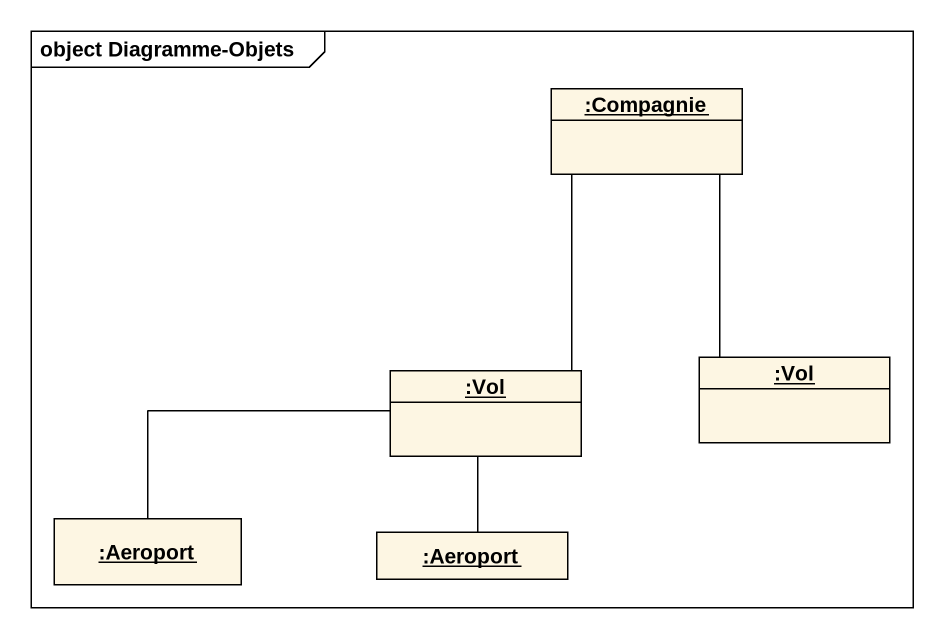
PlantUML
@startuml
mainframe object Diagramme-Objets
hide circle
hide empty members
object ":Compagnie" as Compagnie
object ":Vol" as Vol
object ":Vol" as Vol_2
object ":Aeroport" as Aeroport
object ":Aeroport" as Aeroport_2
Compagnie -- Vol
Compagnie -- Vol_2
Vol -left- Aeroport
Vol -- Aeroport_2
@enduml
